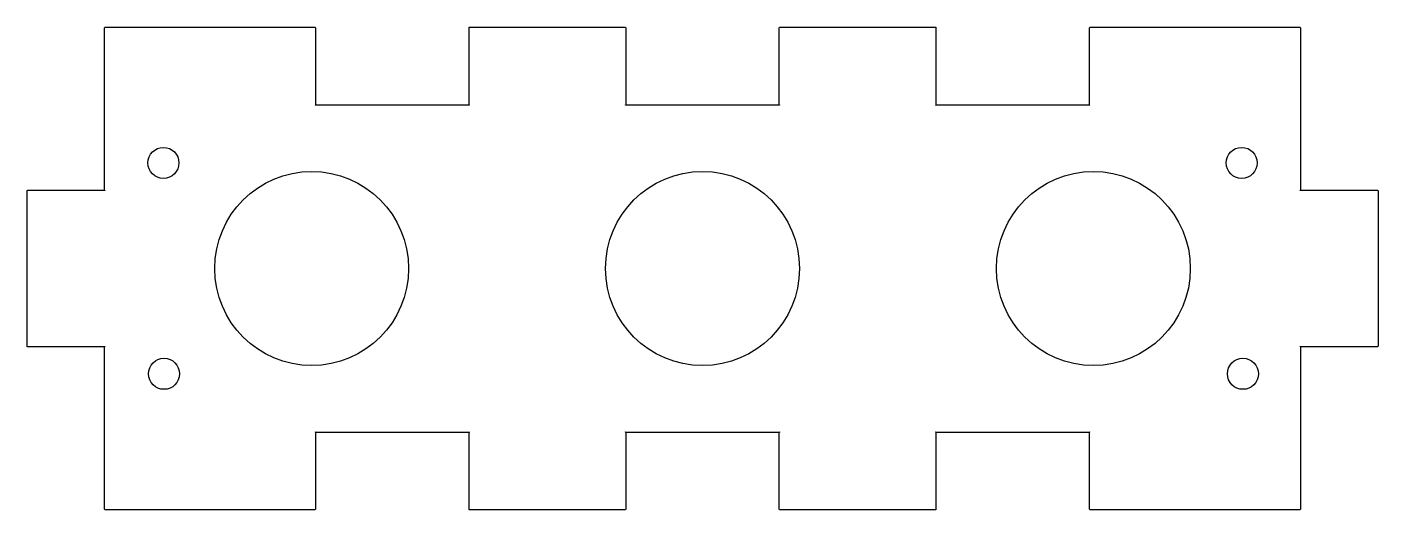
# Model space of a CAD drawing. Header units: millimetres. Extents: x -117 to 57, y 28 to 90.
import ezdxf

# ---------------------------------------------------------------- set-up
doc = ezdxf.new("R2010")
doc.units = ezdxf.units.MM
doc.layers.get('0').update_dxf_attribs({"linetype": 'CONTINUOUS'})

msp = doc.modelspace()

# ---------------------------------------------------------------- linework, layer by layer
msp.add_lwpolyline([(-60.07, 79.96), (-60.08, 79.99), (-60.08, 80), (-60.08, 89.92), (-60.05, 89.97), (-60, 90), (-39.96, 90), (-39.91, 89.97), (-39.88, 89.92), (-39.88, 80), (-39.88, 79.99), (-39.9, 79.96), (-39.92, 79.97), (-39.92, 79.99), (-39.89, 80), (-39.88, 80), (-20.08, 80), (-20.07, 80), (-20.04, 79.99), (-20.04, 79.97), (-20.07, 79.96), (-20.08, 79.99), (-20.08, 80), (-20.08, 89.92), (-20.05, 89.97), (-20, 90), (0.03, 90), (0.09, 89.97), (0.12, 89.92), (0.12, 80), (0.12, 79.99), (0.1, 79.96), (0.08, 79.97), (0.08, 79.99), (0.11, 80), (0.12, 80), (19.92, 80), (19.93, 80), (19.96, 79.99), (19.96, 79.97), (19.93, 79.96), (19.92, 79.99), (19.92, 80), (19.92, 89.92), (19.95, 89.97), (20, 90), (47.04, 90), (47.09, 89.97), (47.12, 89.92), (47.12, 69), (47.12, 68.99), (47.1, 68.96), (47.08, 68.97), (47.08, 68.99), (47.11, 69), (47.12, 69), (57.04, 69), (57.09, 68.97), (57.12, 68.92), (57.12, 48.89), (57.09, 48.83), (57.04, 48.8), (47.12, 48.8), (47.11, 48.8), (47.08, 48.82), (47.08, 48.84), (47.1, 48.85), (47.12, 48.81), (47.12, 48.8), (47.12, 27.89), (47.09, 27.83), (47.04, 27.8), (20, 27.8), (19.95, 27.83), (19.92, 27.89), (19.92, 37.8), (19.92, 37.81), (19.93, 37.85), (19.96, 37.84), (19.96, 37.82), (19.93, 37.8), (19.92, 37.8), (0.12, 37.8), (0.11, 37.8), (0.08, 37.82), (0.08, 37.84), (0.1, 37.85), (0.12, 37.81), (0.12, 37.8), (0.12, 27.89), (0.09, 27.83), (0.03, 27.8), (-20, 27.8), (-20.05, 27.83), (-20.08, 27.89), (-20.08, 37.8), (-20.08, 37.81), (-20.07, 37.85), (-20.04, 37.84), (-20.04, 37.82), (-20.07, 37.8), (-20.08, 37.8), (-39.88, 37.8), (-39.89, 37.8), (-39.92, 37.82), (-39.92, 37.84), (-39.9, 37.85), (-39.88, 37.81), (-39.88, 37.8), (-39.88, 27.89), (-39.91, 27.83), (-39.96, 27.8), (-60, 27.8), (-60.05, 27.83), (-60.08, 27.89), (-60.08, 37.8), (-60.08, 37.81), (-60.07, 37.85), (-60.05, 37.84), (-60.04, 37.82), (-60.07, 37.8), (-60.08, 37.8), (-79.88, 37.8), (-79.89, 37.8), (-79.93, 37.82), (-79.92, 37.84), (-79.9, 37.85), (-79.88, 37.81), (-79.88, 37.8), (-79.88, 27.89), (-79.91, 27.83), (-79.96, 27.8), (-107, 27.8), (-107.05, 27.83), (-107.08, 27.89), (-107.08, 48.8), (-107.08, 48.81), (-107.07, 48.85), (-107.04, 48.84), (-107.04, 48.82), (-107.07, 48.8), (-107.08, 48.8), (-117, 48.8), (-117.05, 48.83), (-117.08, 48.89), (-117.08, 68.92), (-117.05, 68.97), (-117, 69), (-107.08, 69), (-107.07, 69), (-107.04, 68.99), (-107.04, 68.97), (-107.07, 68.96), (-107.08, 68.99), (-107.08, 69), (-107.08, 89.92), (-107.05, 89.97), (-107, 90), (-79.96, 90), (-79.91, 89.97), (-79.88, 89.92), (-79.88, 80), (-79.88, 79.99), (-79.9, 79.96), (-79.92, 79.97), (-79.93, 79.99), (-79.89, 80), (-79.88, 80), (-60.08, 80), (-60.07, 80), (-60.04, 79.99), (-60.05, 79.97)], close=True)
for centre, radius in [((-99.5, 72.5), 2), ((39.54, 72.5), 2), ((-80.38, 58.9), 12.5), ((-29.98, 58.9), 12.5), ((20.42, 58.9), 12.5), ((-99.42, 45.34), 2), ((39.7, 45.34), 2)]:
    msp.add_circle(centre, radius)

doc.saveas('drawing.dxf')
